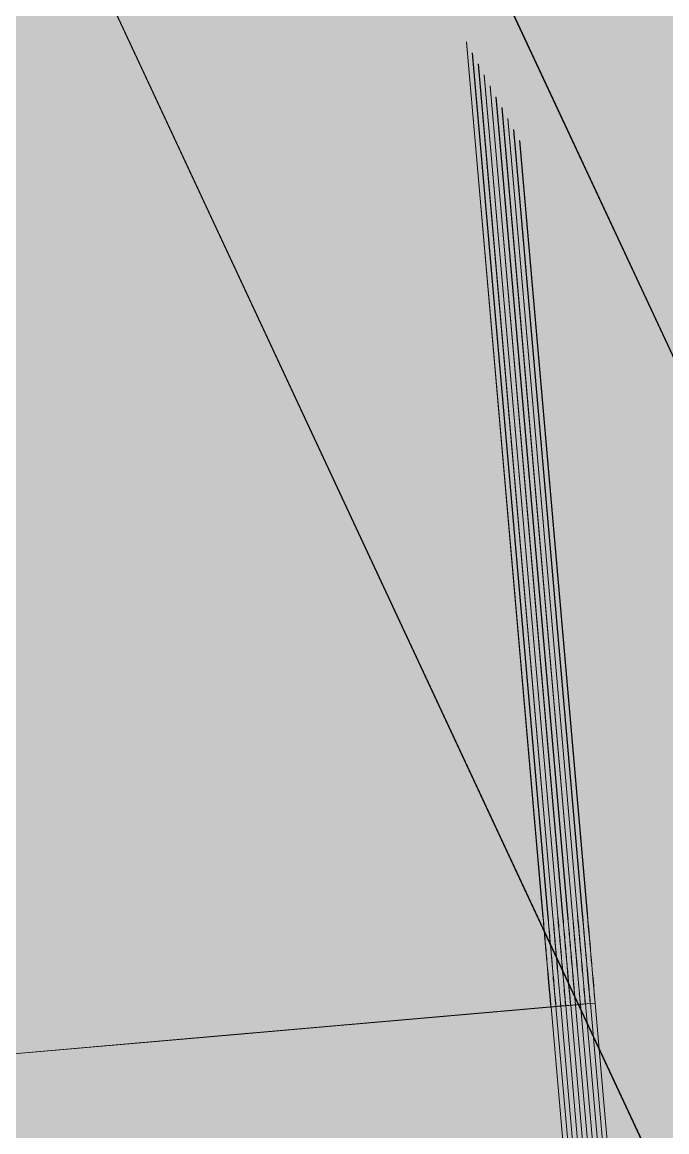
# Model space of a CAD drawing. Header units: millimetres. Extents: x 632 to 546626, y -3890 to 22200.
# Drawn here: x 370743.61 to 370748.99, y 16866.68 to 16875.94 of the extents above; entities that cross this region are included whole.
import ezdxf

# ---------------------------------------------------------------- set-up
doc = ezdxf.new("R2010")
doc.units = ezdxf.units.MM
doc.layers.add('A-270-M_ROOF', color=132, linetype='Continuous', lineweight=13)
doc.layers.add('A-770-ME_FFE_SA', color=91, linetype='Continuous', lineweight=13)

# ---------------------------------------------------------------- blocks, each defined once
blk = doc.blocks.new('Static Line_Sayfa_Metal Deck_Pan Mount - Up to 15 _ pitch - Max 2 Users-1845874-S6_501-SECTION A6')
at = {"layer": 'A-770-ME_FFE_SA', "lineweight": 5, "transparency": 33554432}
for points in [[(4548485.5504, 16846.4627), (4548530.3791, 16850.3847), (4548544.1747, 16901.8707), (4548684.1791, 16914.1195), (4548706.7056, 16865.8113), (4548751.5343, 16869.7333), (4548751.2729, 16872.7219), (4548708.5367, 16868.9829), (4548686.0102, 16917.2912), (4548541.8136, 16904.6499), (4548528.025, 16853.1902), (4548485.2889, 16849.4513), (4548485.5179, 16846.8341)], [(4548506.273, 16851.0367), (4548705.5119, 16868.4679), (4548701.285, 16916.7823), (4548502.0461, 16899.3512), (4548504.1116, 16875.742)], [(4548506.314, 16851.0403), (4548705.5529, 16868.4714), (4548701.326, 16916.7859), (4548502.0871, 16899.3547), (4548504.1529, 16875.742)], [(4548506.355, 16851.0439), (4548705.5939, 16868.475), (4548701.367, 16916.7895), (4548502.1281, 16899.3583), (4548504.1942, 16875.742)], [(4548506.396, 16851.0475), (4548705.6349, 16868.4786), (4548701.408, 16916.7931), (4548502.1691, 16899.3619), (4548504.2355, 16875.742)], [(4548506.4369, 16851.0511), (4548705.6759, 16868.4822), (4548701.449, 16916.7967), (4548502.2101, 16899.3655), (4548504.2768, 16875.742)], [(4548506.4779, 16851.0546), (4548705.7169, 16868.4858), (4548701.49, 16916.8002), (4548502.2511, 16899.3691), (4548504.3181, 16875.742)], [(4548506.5189, 16851.0582), (4548705.7579, 16868.4894), (4548701.531, 16916.8038), (4548502.292, 16899.3727), (4548504.3594, 16875.742)], [(4548506.5599, 16851.0618), (4548705.7988, 16868.493), (4548701.572, 16916.8074), (4548502.333, 16899.3763), (4548504.4007, 16875.742)], [(4548506.6009, 16851.0654), (4548705.8398, 16868.4965), (4548701.613, 16916.811), (4548502.374, 16899.3798), (4548504.442, 16875.742)], [(4548506.6419, 16851.069), (4548705.8808, 16868.5001), (4548701.6539, 16916.8146), (4548502.415, 16899.3834), (4548504.4833, 16875.742)], [(4548506.4896, 16849.048), (4548705.7286, 16866.4792), (4548701.5015, 16914.7936), (4548502.2626, 16897.3625), (4548504.1542, 16875.742)], [(4548506.5306, 16849.0516), (4548705.7696, 16866.4828), (4548701.5425, 16914.7972), (4548502.3036, 16897.366), (4548504.1955, 16875.742)], [(4548506.5716, 16849.0552), (4548705.8106, 16866.4863), (4548701.5835, 16914.8008), (4548502.3446, 16897.3696), (4548504.2368, 16875.742)], [(4548506.6126, 16849.0588), (4548705.8515, 16866.4899), (4548701.6245, 16914.8044), (4548502.3855, 16897.3732), (4548504.2781, 16875.742)], [(4548506.6536, 16849.0624), (4548705.8925, 16866.4935), (4548701.6655, 16914.808), (4548502.4265, 16897.3768), (4548504.3194, 16875.742)], [(4548506.6946, 16849.066), (4548705.9335, 16866.4971), (4548701.7065, 16914.8115), (4548502.4675, 16897.3804), (4548504.3607, 16875.742)], [(4548506.7356, 16849.0695), (4548705.9745, 16866.5007), (4548701.7475, 16914.8151), (4548502.5085, 16897.384), (4548504.402, 16875.742)], [(4548506.7766, 16849.0731), (4548706.0155, 16866.5043), (4548701.7884, 16914.8187), (4548502.5495, 16897.3876), (4548504.4433, 16875.742)], [(4548506.8175, 16849.0767), (4548706.0565, 16866.5079), (4548701.8294, 16914.8223), (4548502.5905, 16897.3911), (4548504.4846, 16875.742)], [(4548506.4486, 16849.0444), (4548705.6876, 16866.4756), (4548701.4605, 16914.79), (4548502.2216, 16897.3589), (4548504.1129, 16875.742)]]:
    blk.add_hatch(color=256, dxfattribs=at).paths.add_polyline_path(points)
at = {"layer": 'A-770-ME_FFE_SA', "lineweight": 5}
for p, q in [((4548708.5367, 16868.9829), (4548686.0102, 16917.2912)), ((4548686.0143, 16917.2912), (4548708.5406, 16868.9833)), ((4548684.1791, 16914.1195), (4548706.7056, 16865.8113)), ((4548706.7095, 16865.8116), (4548684.1832, 16914.1195)), ((4548704.8729, 16875.7724), (4548705.5119, 16868.4679)), ((4548705.5119, 16868.4679), (4548704.8729, 16875.7723)), ((4548705.5133, 16868.468), (4548704.8745, 16875.7694)), ((4548704.8745, 16875.7694), (4548705.5133, 16868.4679)), ((4548704.9222, 16875.681), (4548705.5529, 16868.4714)), ((4548705.5529, 16868.4714), (4548704.9222, 16875.681)), ((4548704.9238, 16875.6781), (4548705.5543, 16868.4714)), ((4548705.5543, 16868.4716), (4548704.9238, 16875.678)), ((4548704.9715, 16875.5897), (4548705.5939, 16868.475)), ((4548705.5939, 16868.475), (4548704.9715, 16875.5896)), ((4548705.5953, 16868.4752), (4548704.9731, 16875.5867)), ((4548704.9731, 16875.5867), (4548705.5953, 16868.475)), ((4548705.0208, 16875.4983), (4548705.6349, 16868.4786)), ((4548705.6349, 16868.4786), (4548705.0208, 16875.4983)), ((4548705.0224, 16875.4954), (4548705.6362, 16868.4786)), ((4548705.6363, 16868.4787), (4548705.0224, 16875.4953)), ((4548705.0701, 16875.407), (4548705.6759, 16868.4822)), ((4548705.6759, 16868.4822), (4548705.0701, 16875.4069)), ((4548705.0716, 16875.404), (4548705.6772, 16868.4822)), ((4548705.6772, 16868.4823), (4548705.0717, 16875.404)), ((4548705.1193, 16875.3156), (4548705.7169, 16868.4858)), ((4548705.7169, 16868.4858), (4548705.1194, 16875.3156)), ((4548705.1209, 16875.3127), (4548705.7182, 16868.4858)), ((4548705.7182, 16868.4859), (4548705.121, 16875.3127)), ((4548705.1686, 16875.2243), (4548705.7579, 16868.4894)), ((4548705.7579, 16868.4894), (4548705.1687, 16875.2243)), ((4548705.1702, 16875.2213), (4548705.7592, 16868.4894)), ((4548705.7592, 16868.4895), (4548705.1703, 16875.2213)), ((4548705.2179, 16875.1329), (4548705.7988, 16868.493)), ((4548705.7989, 16868.493), (4548705.218, 16875.1329)), ((4548705.8002, 16868.4931), (4548705.2195, 16875.13)), ((4548705.2195, 16875.13), (4548705.8002, 16868.493)), ((4548705.2672, 16875.0416), (4548705.8398, 16868.4965)), ((4548705.8398, 16868.4965), (4548705.2672, 16875.0416)), ((4548705.8412, 16868.4967), (4548705.2688, 16875.0386)), ((4548705.2688, 16875.0386), (4548705.8412, 16868.4965)), ((4548705.3165, 16874.9503), (4548705.8808, 16868.5001)), ((4548705.8808, 16868.5001), (4548705.3165, 16874.9502)), ((4548705.8822, 16868.5003), (4548705.3181, 16874.9473)), ((4548705.3181, 16874.9473), (4548705.8822, 16868.5001)), ((4548705.5771, 16867.7202), (4548695.615, 16866.8486)), ((4548705.579, 16867.7204), (4548695.6171, 16866.8488)), ((4548705.618, 16867.7238), (4548695.656, 16866.8522)), ((4548705.62, 16867.7239), (4548695.6581, 16866.8524)), ((4548705.659, 16867.7274), (4548695.697, 16866.8558)), ((4548705.6609, 16867.7275), (4548695.6991, 16866.856)), ((4548705.7019, 16867.7311), (4548695.7401, 16866.8596)), ((4548705.741, 16867.7345), (4548695.779, 16866.863)), ((4548705.823, 16867.7417), (4548695.861, 16866.8701)), ((4548705.5265, 16867.7158), (4548695.904, 16866.8739)), ((4548705.5655, 16867.7192), (4548695.943, 16866.8773)), ((4548705.6084, 16867.7229), (4548695.986, 16866.8811)), ((4548705.7, 16867.7309), (4548698.3164, 16867.085)), ((4548705.7429, 16867.7347), (4548698.3594, 16867.0887)), ((4548705.782, 16867.7381), (4548704.4473, 16867.6213)), ((4548705.4445, 16867.7086), (4548704.4493, 16867.6215)), ((4548705.8249, 16867.7419), (4548704.4903, 16867.6251)), ((4548705.5245, 16867.7156), (4548704.5293, 16867.6285)), ((4548705.5675, 16867.7193), (4548704.5723, 16867.6323)), ((4548705.6065, 16867.7228), (4548704.6113, 16867.6357)), ((4548705.7839, 16867.7383), (4548705.4445, 16867.7086)), ((4548705.864, 16867.7453), (4548705.5245, 16867.7156)), ((4548705.8659, 16867.7455), (4548705.5265, 16867.7158)), ((4548705.905, 16867.7489), (4548705.5655, 16867.7192)), ((4548705.9069, 16867.749), (4548705.5675, 16867.7193)), ((4548705.7533, 16865.728), (4548705.579, 16867.7204)), ((4548705.946, 16867.7525), (4548705.6065, 16867.7228)), ((4548705.9479, 16867.7526), (4548705.6084, 16867.7229)), ((4548705.7943, 16865.7316), (4548705.62, 16867.7239)), ((4548705.8353, 16865.7351), (4548705.6609, 16867.7275)), ((4548705.8762, 16865.7387), (4548705.7019, 16867.7311)), ((4548705.9172, 16865.7423), (4548705.7429, 16867.7347)), ((4548705.9582, 16865.7459), (4548705.7839, 16867.7383)), ((4548705.9992, 16865.7495), (4548705.8249, 16867.7419)), ((4548706.0402, 16865.7531), (4548705.8659, 16867.7455)), ((4548706.0812, 16865.7567), (4548705.9069, 16867.749)), ((4548706.1222, 16865.7602), (4548705.9479, 16867.7526)), ((4548704.4903, 16867.6251), (4548700.844, 16867.3061)), ((4548704.4473, 16867.6213), (4548702.8642, 16867.4828)), ((4548704.4493, 16867.6215), (4548702.8662, 16867.483)), ((4548704.5293, 16867.6285), (4548702.9461, 16867.49)), ((4548704.5723, 16867.6323), (4548702.9891, 16867.4938)), ((4548704.6113, 16867.6357), (4548703.0281, 16867.4972)), ((4548702.8642, 16867.4828), (4548695.82, 16866.8666)), ((4548702.8662, 16867.483), (4548700.803, 16867.3025)), ((4548702.9461, 16867.49), (4548700.8829, 16867.3095)), ((4548702.9891, 16867.4938), (4548700.926, 16867.3133)), ((4548703.0281, 16867.4972), (4548700.9649, 16867.3167))]:
    blk.add_line(p, q, dxfattribs=at)
for centre, start_param, end_param in [((4548705.8591, 16868.7487), 3.58113, 4.46023), ((4548705.8604, 16868.7488), 1.822969, 2.702047), ((4548705.4902, 16868.7164), 4.02076, 4.46023), ((4548705.4915, 16868.7165), 1.82295, 2.042729), ((4548705.5312, 16868.72), 3.800995, 4.46023), ((4548705.5325, 16868.7201), 1.822918, 2.042729), ((4548705.5721, 16868.7236), 3.58113, 4.46023), ((4548705.5735, 16868.7237), 1.82294, 2.262501), ((4548705.6131, 16868.7272), 3.58113, 4.46023), ((4548705.6145, 16868.7273), 1.822911, 2.042729), ((4548705.6541, 16868.7308), 3.58113, 4.46023), ((4548705.6555, 16868.7309), 1.822918, 2.042729), ((4548705.6951, 16868.7343), 3.58098, 4.46023), ((4548705.6965, 16868.7345), 1.822983, 2.042729), ((4548705.7361, 16868.7379), 3.581028, 4.46023), ((4548705.7375, 16868.738), 1.822957, 2.702047), ((4548705.7771, 16868.7415), 3.581076, 4.46023), ((4548705.7785, 16868.7416), 1.822957, 2.702047), ((4548705.8181, 16868.7451), 3.581312, 4.46023), ((4548705.8195, 16868.7452), 1.822904, 2.702047), ((4548705.4915, 16868.7165), 2.042778, 2.262501), ((4548705.5325, 16868.7201), 2.042814, 2.482274), ((4548705.6145, 16868.7273), 2.042735, 2.482274), ((4548705.6555, 16868.7309), 2.042708, 2.262501), ((4548705.6965, 16868.7345), 2.042707, 2.262501), ((4548705.4902, 16868.7164), 3.14157, 4.020684), ((4548705.4915, 16868.7165), 2.26252, 2.702047), ((4548705.5735, 16868.7237), 2.262452, 2.702047), ((4548705.6555, 16868.7309), 2.262548, 2.482274), ((4548705.6965, 16868.7345), 2.262564, 2.482274), ((4548705.6555, 16868.7309), 2.482217, 2.702047), ((4548705.6965, 16868.7345), 2.482214, 2.702047), ((4548705.5312, 16868.72), 3.581003, 3.800911), ((4548705.5325, 16868.7201), 2.482338, 2.702047), ((4548705.6145, 16868.7273), 2.482239, 2.702047), ((4548705.4915, 16868.7165), 2.702056, 3.141593), ((4548705.5312, 16868.72), 3.141609, 3.581138), ((4548705.5325, 16868.7201), 2.702056, 3.141593), ((4548705.5721, 16868.7236), 3.141546, 3.581138), ((4548705.5735, 16868.7237), 2.702185, 3.141593), ((4548705.6131, 16868.7272), 3.361432, 3.581138), ((4548705.6145, 16868.7273), 2.702135, 3.141593), ((4548705.6541, 16868.7308), 3.361404, 3.581138), ((4548705.6555, 16868.7309), 2.702135, 3.141593), ((4548705.6541, 16868.7308), 3.141469, 3.361365), ((4548705.6951, 16868.7343), 3.141621, 3.581138), ((4548705.6965, 16868.7345), 2.702174, 3.141593), ((4548705.7361, 16868.7379), 3.361429, 3.581138), ((4548705.7375, 16868.738), 2.702174, 3.141593), ((4548705.7361, 16868.7379), 3.141596, 3.361365), ((4548705.7771, 16868.7415), 3.141783, 3.581138), ((4548705.7785, 16868.7416), 2.702067, 3.141593), ((4548705.8181, 16868.7451), 3.361305, 3.581138), ((4548705.8195, 16868.7452), 2.702185, 3.141593), ((4548705.8181, 16868.7451), 3.141625, 3.361365), ((4548705.8591, 16868.7487), 3.361305, 3.581138), ((4548705.8604, 16868.7488), 2.702135, 3.141593), ((4548705.8591, 16868.7487), 3.141625, 3.361365), ((4548705.6131, 16868.7272), 3.141469, 3.361365)]:
    blk.add_ellipse(centre, major_axis=(-0.0872, 0.9962), ratio=0.000007, start_param=start_param, end_param=end_param, dxfattribs=at)
blk = doc.blocks.new('25021-APA-ZZ-ZZ-M3-AR-000001_V3_rvt-6-S6_501-SECTION A6')
at = {"layer": 'A-270-M_ROOF', "transparency": 33554432}
blk.add_hatch(color=9, dxfattribs=at).paths.add_polyline_path([(4535648.8231, 15720.3831), (4558304.6143, 17702.508), (4578095.6143, 15971.0199), (4578095.6143, 16011.1727), (4558304.6143, 17742.6608), (4535648.8231, 15760.5359)])
at = {"layer": 'A-770-ME_FFE_SA', "color": 53, "lineweight": 5}
blk.add_blockref('Static Line_Sayfa_Metal Deck_Pan Mount - Up to 15 _ pitch - Max 2 Users-1845874-S6_501-SECTION A6', (0, 0), dxfattribs=at)

msp = doc.modelspace()

# ---------------------------------------------------------------- block references
at = {"color": 10, "lineweight": 5}
msp.add_blockref('25021-APA-ZZ-ZZ-M3-AR-000001_V3_rvt-6-S6_501-SECTION A6', (-4177957.5538, 0), dxfattribs=at)

doc.saveas('drawing.dxf')
